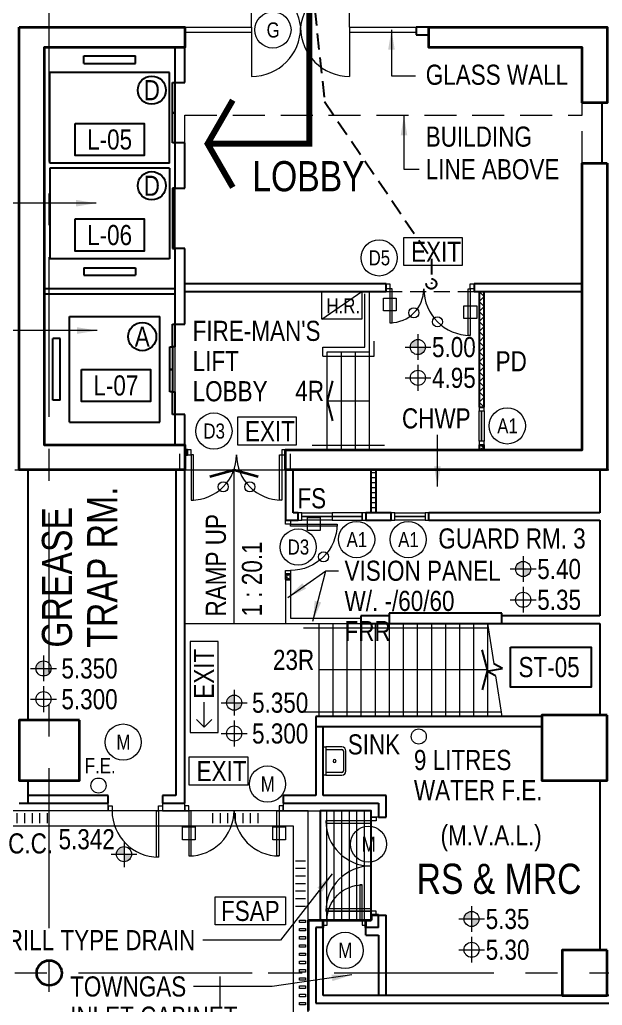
# Model space of a CAD drawing. Header units: millimetres. Extents: x 833576263 to 1668046980, y 817519639 to 1636103653.
# Drawn here: x 834024303 to 834035890, y 818036284 to 818055878 of the extents above; entities that cross this region are included whole.
import ezdxf
from ezdxf.enums import TextEntityAlignment as Align

# ---------------------------------------------------------------- set-up
doc = ezdxf.new("R2010")
doc.units = ezdxf.units.MM
doc.header["$LTSCALE"] = 100
doc.header["$MEASUREMENT"] = 0
for name, pattern in [('R_P_Grid$0$CENTER', [50.8, 31.75, -6.35, 6.35, -6.35]), ('R_P_LG$0$HIDDEN', [9.525, 6.35, -3.175]), ('R_P_LG$0$HIDDEN2', [4.7625, 3.175, -1.5875])]:
    doc.linetypes.add(name, pattern=pattern)
for name, color, linetype, lineweight in [('R_P_Grid$0$RDA0251', 1, 'R_P_Grid$0$CENTER', 18), ('R_P_LG$0$3-WALL-FNSH', 1, 'Continuous', 35), ('R_P_LG$0$RDA0321', 7, 'Continuous', 18), ('R_P_LG$0$RDA0322', 1, 'Continuous', 18), ('R_P_LG$0$RDA04011', 4, 'Continuous', 25), ('R_P_LG$0$RDA04031', 3, 'Continuous', 25), ('R_P_LG$0$RDA0501', 4, 'Continuous', 25), ('R_P_LG$0$RDA0502', 4, 'Continuous', 25), ('R_P_LG$0$RDA0506', 7, 'Continuous', 18), ('R_P_LG$0$RDA0621', 7, 'Continuous', 13), ('R_P_LG$0$RDA0624', 7, 'Continuous', 13), ('R_P_LG$0$RDA2141', 6, 'Continuous', 13), ('R_P_LG$0$RDA2142', 1, 'Continuous', 18), ('R_P_LG$0$RDA2202', 3, 'Continuous', 25), ('R_P_LG$0$RDA2203', 11, 'Continuous', 25), ('R_P_LG$0$RDA2301', 7, 'Continuous', 18), ('R_P_LG$0$RDA2302', 7, 'R_P_LG$0$HIDDEN', 18), ('R_P_LG$0$RDA2401', 1, 'Continuous', 18), ('R_P_LG$0$RDA2804S', 2, 'Continuous', 35), ('R_P_LG$0$RDA3151', 1, 'Continuous', 18), ('R_P_LG$0$RDA4401', 1, 'Continuous', 18), ('R_P_LG$0$RDA4701', 7, 'Continuous', 18), ('R_P_LG$0$RDA5801', 1, 'Continuous', 18), ('R_P_LG$0$RDA5802', 1, 'Continuous', 18), ('R_P_LG$0$RDA6601', 4, 'Continuous', 25), ('R_P_LG$0$RDA7101', 1, 'Continuous', 18), ('R_P_LG$0$RDA7401', 4, 'Continuous', 18)]:
    doc.layers.add(name, color=color, linetype=linetype, lineweight=lineweight)
for name, color, linetype in [('R_P_LG$0$D-DIMB', 7, 'Continuous'), ('R_P_LG$0$D-MOE', 6, 'R_P_LG$0$HIDDEN2'), ('R_P_LG$0$RDA0625', 7, 'R_P_LG$0$HIDDEN'), ('X-REF', 7, 'Continuous')]:
    doc.layers.add(name, color=color, linetype=linetype)
doc.layers.add('R_P_LG$0$RDA0801', color=1, linetype='R_P_LG$0$HIDDEN2', lineweight=18, plot=False)
doc.styles.add('R_P_LG$0$Arial', font='arial.ttf', dxfattribs={"width": 0.8})
doc.styles.add('R_P_LG$0$Arial_3', font='arial.ttf', dxfattribs={"width": 0.8, "height": 800})
doc.styles.add('R_P_LG$0$romans', font='arial.ttf', dxfattribs={"width": 0.8})
doc.dimstyles.new('R_P_LG$0$M_200LA', dxfattribs={"dimscale": 200, "dimtxt": 2.5, "dimasz": 2, "dimexe": 0.8, "dimexo": 0, "dimgap": 0.75, "dimtad": 1, "dimdec": 0, "dimrnd": 1, "dimzin": 12, "dimdsep": 46, "dimtxsty": 'R_P_LG$0$romans', "dimcen": 2, "dimdle": 1, "dimclrd": 7, "dimclre": 7, "dimclrt": 4, "dimaunit": 1, "dimadec": 3, "dimazin": 0, "dimtfac": 1, "dimtdec": 0, "dimtix": 1, "dimtmove": 2, "dimatfit": 3, "dimfxl": 1, "dimtolj": 1, "dimlwd": 18, "dimlwe": 18, "dimarcsym": 0})

# ---------------------------------------------------------------- blocks, each defined once
blk = doc.blocks.new('R_P_Grid')
at = {"layer": 'R_P_Grid$0$RDA0251'}
for p, q in [((834024890, 818027660), (834024890, 818124763.4)), ((833964515, 818046926.7), (834072885.2, 818046926.7)), ((833964515, 818036926.7), (834072885.2, 818036926.7))]:
    blk.add_line(p, q, dxfattribs=at)
blk = doc.blocks.new('R_P_LG$0$P46A_Escape-Double-Door - _900 _ 900_ x 2500mm-4289324-LG_F _5_000 Mpd_')
at = {"layer": 'R_P_LG$0$RDA3151'}
for p, q in [((-900, 56), (-900, 956)), ((-900, 956), (-855, 956)), ((-855, 956), (-855, 56)), ((900, 956), (855, 956)), ((855, 956), (855, 56)), ((900, 56), (900, 956)), ((-900, 56), (-975, 56)), ((-975, 56), (-975, -44)), ((-900, -44), (-900, 56)), ((-855, 56), (-900, 56)), ((855, 56), (900, 56)), ((900, 56), (900, -44)), ((975, 56), (900, 56)), ((975, -44), (975, 56)), ((-975, -44), (-900, -44)), ((900, -44), (975, -44))]:
    blk.add_line(p, q, dxfattribs=at)
for centre, start, end in [((-900, 56), 0, 90), ((900, 56), 90, 180)]:
    blk.add_arc(centre, 900, start, end, dxfattribs=at)
blk = doc.blocks.new('R_P_LG$0$P46A_Escape-Single-Door - 925 x 2500mm-4539293-LG_F _5_000 Mpd_')
at = {"layer": 'R_P_LG$0$RDA3151'}
for p, q in [((462, 1006), (418, 1006)), ((418, 1006), (418, 81)), ((462, 81), (462, 1006)), ((-462, 81), (-537, 81)), ((-537, 81), (-537, -19)), ((-462, -19), (-462, 81)), ((418, 81), (462, 81)), ((462, 81), (462, -19)), ((537, 81), (462, 81)), ((537, -19), (537, 81)), ((-537, -19), (-462, -19)), ((462, -19), (537, -19))]:
    blk.add_line(p, q, dxfattribs=at)
blk.add_arc((462, 81), 925, 90, 180, dxfattribs=at)
blk = doc.blocks.new('R_P_LG$0$P46A_Door-Passage-Double-Flush - _900 _ 900_ X 2500mm-5995994-LG_F _5_000 Mpd_')
at = {"layer": 'R_P_LG$0$RDA3151'}
for p, q in [((-900, 56), (-900, 956)), ((-900, 956), (-855, 956)), ((-855, 956), (-855, 56)), ((900, 956), (855, 956)), ((855, 956), (855, 56)), ((900, 56), (900, 956)), ((-900, 56), (-975, 56)), ((-975, 56), (-975, -44)), ((-900, -44), (-900, 56)), ((-855, 56), (-900, 56)), ((855, 56), (900, 56)), ((900, 56), (900, -44)), ((975, 56), (900, 56)), ((975, -44), (975, 56)), ((-975, -44), (-900, -44)), ((900, -44), (975, -44))]:
    blk.add_line(p, q, dxfattribs=at)
for centre, start, end in [((-900, 56), 0, 90), ((900, 56), 90, 180)]:
    blk.add_arc(centre, 900, start, end, dxfattribs=at)
blk = doc.blocks.new('R_P_LG$0$P46A_Door-Passage-Single-Flush - 925 x 2500mm-4332658-LG_F _5_000 Mpd_')
at = {"layer": 'R_P_LG$0$RDA3151'}
for p, q in [((-537, 44), (-462, 44)), ((-537, -56), (-537, 44)), ((-462, 44), (-462, -56)), ((462, 44), (537, 44)), ((462, -56), (462, 44)), ((537, 44), (537, -56)), ((-462, -56), (-537, -56)), ((418, -56), (462, -56)), ((418, -981), (418, -56)), ((537, -56), (462, -56)), ((462, -56), (462, -981)), ((462, -981), (418, -981))]:
    blk.add_line(p, q, dxfattribs=at)
blk.add_arc((462, -56), 925, 180, 270, dxfattribs=at)
blk = doc.blocks.new('R_P_LG$0$P46A_Door_Int_Glass_Double_Leaf - RDA_DOOR_Int_Glass_Double_Leaf-3491797-LG_F _5_000 Mpd_')
at = {"layer": 'R_P_LG$0$RDA3151'}
for p, q in [((-975, -150), (-975, -1026)), ((975, -150), (975, -1026))]:
    blk.add_line(p, q, dxfattribs=at)
for centre, start, end in [((-975, -51), 270, 0), ((975, -51), 180, 270)]:
    blk.add_arc(centre, 975, start, end, dxfattribs=at)
blk = doc.blocks.new('R_P_LG$0$LMark-FFL-1')
h = blk.add_hatch(color=256)
h.paths.add_polyline_path([(0, 0.75, 0.414214), (-0.75, 0), (0, 0)])
h.paths.add_polyline_path([(0.75, 0), (0, 0), (0, -0.75, 0.414214)])
for p, q in [((0, 1.28), (0, -1.28)), ((-1.28, 0), (1.28, 0))]:
    blk.add_line(p, q)
blk.add_circle((0, 0), 0.75)
at = {"color": 7, "style": 'R_P_LG$0$romans', "width": 0.8}
blk.add_attdef('FFL', (1.03, 1.03), '', height=2, dxfattribs=at)
blk = doc.blocks.new('R_P_LG$0$LMark-SFL-1')
for p, q in [((0, 1.28), (0, -1.28)), ((-1.28, 0), (1.28, 0))]:
    blk.add_line(p, q)
blk.add_circle((0, 0), 0.75)
at = {"color": 7, "style": 'R_P_LG$0$romans', "width": 0.8}
blk.add_attdef('SFL', (1.03, 1.03), '', height=2, dxfattribs=at)
blk = doc.blocks.new('R_P_LG$0$P46A_Symb_EXIT')
at = {"layer": 'R_P_LG$0$RDA7101'}
for p, q in [((-2.612, -0.994), (-2.612, 1.806)), ((-2.612, 1.806), (3.2, 1.806)), ((3.2, 1.806), (3.2, -0.994)), ((3.2, -0.994), (-2.612, -0.994))]:
    blk.add_line(p, q, dxfattribs=at)
at = {"layer": 'R_P_LG$0$RDA7101', "insert": (-1.89, 1.388), "char_height": 2, "width": 6.15696, "attachment_point": 1, "style": 'R_P_LG$0$Arial_3'}
blk.add_mtext('EXIT', dxfattribs=at)
blk = doc.blocks.new('R_P_LG$0$DD_925-675')
at = {"layer": 'R_P_LG$0$RDA3151'}
for points in [[(0, -100), (0, 0), (75, 0), (75, -100)], [(75, -775), (120, -775), (120, -100), (75, -100)], [(1675, -100), (1675, -1025), (1630, -1025), (1630, -100)], [(1750, -100), (1675, -100), (1675, 0), (1750, 0)]]:
    blk.add_lwpolyline(points, close=True, dxfattribs=at)
for centre, radius, start, end in [((75, -100), 675, 270, 0), ((1675, -100), 925, 180, 270)]:
    blk.add_arc(centre, radius, start, end, dxfattribs=at)
blk = doc.blocks.new('R_P_LG$0$dr_f')
blk.add_lwpolyline([(0, -100), (75, -100), (75, 0), (0, 0)], close=True)
blk = doc.blocks.new('R_P_LG$0$CC_2D900')
for p, q in [((-1875, 100), (-1875, 1000)), ((-75, 100), (-75, 1000))]:
    blk.add_line(p, q)
for points in [[(-1875, 1000), (-1875, 100), (-1825, 100), (-1825, 1000)], [(-125, 1000), (-125, 100), (-75, 100), (-75, 1000)]]:
    blk.add_lwpolyline(points, close=True)
for centre, start, end in [((-1875, 100), 0, 90), ((-75, 100), 90, 180)]:
    blk.add_arc(centre, 900, start, end)
blk.add_blockref('R_P_LG$0$dr_f', (-1950, 100))
at = {"xscale": -1}
blk.add_blockref('R_P_LG$0$dr_f', (0, 100), dxfattribs=at)
blk = doc.blocks.new('R_P_LG$0$P46A_Clean_Sink - P46A_Clean_Sink-V115-LG_F _5_000 Mpd_')
at = {"layer": 'R_P_LG$0$RDA7401'}
for p, q in [((-280, 0), (280, 0)), ((-280, -50), (-280, 0)), ((280, 0), (280, -50)), ((-280, -50), (-280, -370)), ((280, -50), (-280, -50)), ((-230, -370), (-230, -50)), ((230, -50), (230, -370)), ((280, -370), (280, -50)), ((200, -400), (-200, -400)), ((-200, -450), (200, -450))]:
    blk.add_line(p, q, dxfattribs=at)
for centre, radius, start, end in [((0, -225), 30, 0, 180), ((-200, -370), 80, 180, 270), ((-200, -370), 30, 180, 270), ((0, -225), 30, 180, 0), ((200, -370), 80, 270, 0), ((200, -370), 30, 270, 0)]:
    blk.add_arc(centre, radius, start, end, dxfattribs=at)
blk = doc.blocks.new('R_P_LG$0$D-700')
at = {"layer": 'R_P_LG$0$RDA3151'}
for points in [[(75, 100), (75, 800), (120, 800), (120, 100)], [(0, 100), (75, 100), (75, 0), (0, 0)], [(850, 100), (850, 0), (775, 0), (775, 100)]]:
    blk.add_lwpolyline(points, close=True, dxfattribs=at)
blk.add_arc((75, 100), 700, 0, 90, dxfattribs=at)
blk = doc.blocks.new('R_P_LG')
at = {"layer": 'R_P_LG$0$RDA0621'}
h = blk.add_hatch(dxfattribs=at)
h.set_pattern_fill('_USER', color=256, scale=141.4, angle=45, double=1, pattern_type=0)
h.set_pattern_definition([(45, (834033540, 818048176.7), (-99.985, 99.985), []), (135, (834033540, 818048176.7), (-99.985, -99.985), [])])
h.paths.add_polyline_path([(834033540, 818048176.7), (834033540, 818050475.9741), (834033440, 818050475.9741), (834033440, 818048176.7)])
h = blk.add_hatch(dxfattribs=at)
h.set_pattern_fill('_USER', color=256, scale=100, double=1, pattern_type=0)
h.set_pattern_definition([(0, (834031290, 818046076.7), (0, 100), []), (90, (834031290, 818046076.7), (-100, 6e-15), [])])
h.paths.add_polyline_path([(834031390, 818046076.7), (834031390, 818046926.7), (834031290, 818046926.7), (834031290, 818046076.7)])
at = {"layer": 'R_P_LG$0$RDA0624', "lineweight": 18}
h = blk.add_hatch(dxfattribs=at)
h.set_pattern_fill('DOTS', color=4, scale=90, angle=45, style=0)
h.set_pattern_definition([(45, (0, 0), (-50.513940681, 151.541822043), [0, -142.875])])
edge = h.paths.add_edge_path()
edge.add_arc((834065390, 818020126.7), 13000, 75, 90)
edge.add_line((834065390, 818033126.7), (833989233.5977, 818033126.7))
edge.add_arc((833989233.5977, 818040126.7), 7000, 227.47847394, 269.99999999, ccw=False)
edge.add_line((833984502.5276, 818034967.5358), (833978583.9299, 818040395.0234))
edge.add_arc((833983315, 818045554.1877), 7000, 180, 227.47847394, ccw=False)
edge.add_line((833976315, 818045554.1877), (833976315, 818098726.7))
edge.add_arc((833983314.9761, 818098726.7099), 6999.9761, 115.841715, 180.00008101, ccw=False)
edge.add_line((833980263.7812, 818105026.7), (834002230.1033, 818105026.7))
edge.add_line((834002230.1033, 818105026.7), (834002230.4132, 818116699.7))
edge.add_line((834002230.4132, 818116699.7), (833958315, 818116699.7))
edge.add_line((833958315, 818116699.7), (833958315, 818110699.7))
edge.add_line((833958315, 818110699.7), (833963315, 818110699.7))
edge.add_arc((833963315, 818103699.7), 7000, 0, 90, ccw=False)
edge.add_line((833970315, 818103699.7), (833970315, 818045554.1877))
edge.add_arc((833983315, 818045554.1877), 13000, 180, 227.47847393)
edge.add_line((833974528.727, 818035972.8826), (833980447.3247, 818030545.395))
edge.add_arc((833989233.5977, 818040126.7), 13000, 227.47847393, 270)
edge.add_line((833989233.5977, 818027126.7), (834065245.1822, 818027126.7))
edge.add_arc((834065245.1822, 818019026.7), 8100, 75, 90, ccw=False)
edge.add_line((834067341.6165, 818026850.6992), (834090782.7579, 818020569.6643))
edge.add_arc((834094147.4055, 818033126.7), 13000, 255, 270)
edge.add_line((834094147.4055, 818020126.7), (834118759.2741, 818020126.7))
edge.add_arc((834118759.2741, 818033126.7), 13000, 270, 282.26165437)
edge.add_line((834121520.1679, 818020423.257), (834124956.9903, 818021170.1963))
edge.add_arc((834126677.2395, 818013254.9741), 8100, 20.44433993, 102.26165437, ccw=False)
edge.add_arc((834190761.1764, 818035930.696), 59878.7776, 183.670517332, 199.356395537, ccw=False)
edge.add_line((834131005.2286, 818032097.3284), (834127870.7181, 818029996.4247))
edge.add_line((834127870.7181, 818029996.4247), (834126362.9837, 818029715.8154))
edge.add_arc((834117071.8823, 818047426.7), 20000, 270, 297.68143099, ccw=False)
edge.add_line((834117071.8823, 818027426.7), (834089164.0869, 818027426.7))
edge.add_arc((834089164.0869, 818033426.7), 6000, 255.00000001, 270, ccw=False)
edge.add_line((834087611.1726, 818027631.1451), (834068754.6476, 818032683.7357))
at = {"layer": 'R_P_LG$0$RDA4701'}
h = blk.add_hatch(dxfattribs=at)
h.set_pattern_fill('_USER', color=256, scale=150, angle=77.52488052, pattern_type=0)
h.set_pattern_definition([(90, (834064004.8, 818044300.67), (-150, 2e-08), [])])
h.paths.add_polyline_path([(834024937.5803, 818039901.7), (834024937.5803, 818040101.7), (834023912.5803, 818040101.7), (834023912.5803, 818039901.7)])
h = blk.add_hatch(dxfattribs=at)
h.set_pattern_fill('_USER', color=256, scale=150, angle=77.52488052, pattern_type=0)
h.set_pattern_definition([(90, (834063994.8, 818044300.67), (-150, 2e-08), [])])
h.paths.add_polyline_path([(834028102.4197, 818039901.7), (834028102.4197, 818040101.7), (834029127.4197, 818040101.7), (834029127.4197, 818039901.7)])
h = blk.add_hatch(dxfattribs=at)
h.set_pattern_fill('_USER', color=256, scale=150, angle=167.52488052, pattern_type=0)
h.set_pattern_definition([(180, (834025591.03, 818074106.5), (-2e-08, -150), [])])
h.paths.add_polyline_path([(834029990, 818038214.1197), (834029790, 818038214.1197), (834029790, 818039239.1197), (834029990, 818039239.1197)])
at = {"layer": 'R_P_LG$0$3-WALL-FNSH'}
for p, q in [((834031440, 818038076.7), (834031290, 818038076.7)), ((834031290, 818038076.7), (834031290, 818037976.7)), ((834030040, 818037976.7), (834030040, 818036176.7)), ((834030040, 818037976.7), (834031290, 818037976.7)), ((834030340, 818037826.7), (834030340, 818037976.7)), ((834031190, 818037826.7), (834031190, 818037976.7))]:
    blk.add_line(p, q, dxfattribs=at)
at = {"layer": 'R_P_LG$0$D-DIMB'}
blk.add_lwpolyline([(834030280, 818037976.7), (834031290, 818037976.7), (834031290, 818040151.7), (834030280, 818040151.7)], close=True, dxfattribs=at)
at = {"layer": 'R_P_LG$0$D-MOE'}
blk.add_lwpolyline([(834022156.2196, 818063786.7), (834024040, 818066176.7), (834025490, 818066176.7), (834029365.4264, 818063654.0323), (834030365, 818054250.9), (834032490, 818051126.7), (834032490, 818050626.7)], dxfattribs=at)
blk.add_circle((834032490, 818050626.7), 100, dxfattribs=at)
at = {"layer": 'R_P_LG$0$RDA0321', "linetype": 'R_P_LG$0$HIDDEN2'}
blk.add_line((834031590, 818050476.7), (834033340, 818050476.7), dxfattribs=at)
at = {"layer": 'R_P_LG$0$RDA0501'}
for points in [[(834025404.2857, 818053816.6845), (834026775.7143, 818053816.6845), (834026775.7143, 818053176.7), (834025404.2857, 818053176.7)], [(834025404.2857, 818051916.6845), (834026775.7143, 818051916.6845), (834026775.7143, 818051276.7), (834025404.2857, 818051276.7)], [(834025529.2857, 818048926.7), (834026900.7143, 818048926.7), (834026900.7143, 818048286.7154), (834025529.2857, 818048286.7154)]]:
    blk.add_lwpolyline(points, close=True, dxfattribs=at)
for centre in [(834026930, 818054476.7), (834026930, 818052576.7), (834026740, 818049576.7)]:
    blk.add_circle(centre, 280, dxfattribs=at)
at = {"layer": 'R_P_LG$0$RDA0502'}
blk.add_lwpolyline([(834034066.6366, 818043405.9778), (834035666.6366, 818043405.9778), (834035666.6366, 818042605.9778), (834034066.6366, 818042605.9778)], close=True, dxfattribs=at)
at = {"layer": 'R_P_LG$0$RDA0506'}
for centre in [(834029338.7795, 818055673.9665), (834031450.7893, 818051141.7539), (834028165.172, 818047700.0229), (834034000, 818047801.7), (834031003.9728, 818045541.7), (834032029.8063, 818045541.7), (834029841, 818045394), (834026361, 818041516), (834029232, 818040682.5), (834031240, 818039486.7), (834030773.3, 818037375.7)]:
    blk.add_circle(centre, 360, dxfattribs=at)
at = {"layer": 'R_P_LG$0$RDA0621'}
for points in [[(834027590.1506, 818047326.7), (834027615, 818047226.7), (834027640, 818047326.7)], [(834033440, 818047426.7), (834033540, 818047376.7), (834033440, 818047326.7)], [(834029690, 818044851.7), (834029590, 818044801.7), (834029690, 818044751.7)]]:
    blk.add_lwpolyline(points, dxfattribs=at)
at = {"layer": 'R_P_LG$0$RDA0625', "const_width": 120}
for points in [[(834028040, 818053410.8845), (834030065, 818053410.8845), (834030065, 818056476.7), (834033540, 818056476.7), (834033540, 818081601.7), (834010877, 818081601.7), (834010877, 818082526.7)], [(834028540.3702, 818054277.5512), (834028040, 818053410.8845), (834028540.3702, 818052544.2179)]]:
    blk.add_lwpolyline(points, dxfattribs=at)
at = {"layer": 'R_P_LG$0$RDA0801'}
for p, q in [((834027490, 818046926.7), (834027490, 818047426.7)), ((834029690, 818046926.7), (834029690, 818047326.7))]:
    blk.add_line(p, q, dxfattribs=at)
at = {"layer": 'R_P_LG$0$RDA2141'}
for p, q in [((834027590, 818055726.7), (834028915, 818055726.7)), ((834028915, 818055726.7), (834028915, 818055626.7)), ((834030865, 818055726.7), (834030865, 818055626.7)), ((834030865, 818055726.7), (834032190, 818055726.7)), ((834027590, 818055626.7), (834028915, 818055626.7)), ((834030865, 818055626.7), (834032190, 818055626.7))]:
    blk.add_line(p, q, dxfattribs=at)
for points in [[(834029590, 818044751.7), (834029590, 818043876.7), (834031090, 818043876.7)], [(834029690, 818044751.7), (834029690, 818043976.7), (834031090, 818043976.7)]]:
    blk.add_lwpolyline(points, dxfattribs=at)
for points in [[(834029989.7347, 818037976.7), (834029989.7347, 818037926.7), (834029864.7347, 818037926.7), (834029864.7347, 818037976.7)], [(834029989.7347, 818037813.0636), (834029989.7347, 818037763.0636), (834029864.7347, 818037763.0636), (834029864.7347, 818037813.0636)], [(834029989.7347, 818037649.4273), (834029989.7347, 818037599.4273), (834029864.7347, 818037599.4273), (834029864.7347, 818037649.4273)], [(834029989.7347, 818037485.7909), (834029989.7347, 818037435.7909), (834029864.7347, 818037435.7909), (834029864.7347, 818037485.7909)], [(834029989.7347, 818037322.1545), (834029989.7347, 818037272.1545), (834029864.7347, 818037272.1545), (834029864.7347, 818037322.1545)], [(834029989.7347, 818037158.5182), (834029989.7347, 818037108.5182), (834029864.7347, 818037108.5182), (834029864.7347, 818037158.5182)], [(834029989.7347, 818036994.8818), (834029989.7347, 818036944.8818), (834029864.7347, 818036944.8818), (834029864.7347, 818036994.8818)], [(834029989.7347, 818036831.2454), (834029989.7347, 818036781.2454), (834029864.7347, 818036781.2454), (834029864.7347, 818036831.2454)], [(834029989.7347, 818036667.6091), (834029989.7347, 818036617.6091), (834029864.7347, 818036617.6091), (834029864.7347, 818036667.6091)], [(834029989.7347, 818036503.9727), (834029989.7347, 818036453.9727), (834029864.7347, 818036453.9727), (834029864.7347, 818036503.9727)], [(834029989.7347, 818036340.3363), (834029989.7347, 818036290.3363), (834029864.7347, 818036290.3363), (834029864.7347, 818036340.3363)]]:
    blk.add_lwpolyline(points, close=True, dxfattribs=at)
at = {"layer": 'R_P_LG$0$RDA2142'}
for p, q in [((834026065, 818040151.7), (834026065, 818040301.7)), ((834027140, 818040301.7), (834027140, 818040151.7)), ((834027590, 818040151.7), (834027590, 818040301.7)), ((834029540, 818040301.7), (834029540, 818040151.7)), ((834026065, 818040151.7), (834024290, 818040151.7)), ((834027140, 818040151.7), (834027590, 818040151.7)), ((834029540, 818040151.7), (834031290, 818040151.7)), ((834031290, 818040026.7), (834031290, 818040151.7)), ((834031440, 818040026.7), (834031290, 818040026.7))]:
    blk.add_line(p, q, dxfattribs=at)
at = {"layer": 'R_P_LG$0$RDA2202'}
for p, q in [((834032440, 818055726.7), (834032190, 818055726.7)), ((834032190, 818055726.7), (834032190, 818055576.7)), ((834032190, 818055576.7), (834032440, 818055576.7)), ((834027390, 818055326.7), (834027390, 818054626.7)), ((834027590, 818054626.7), (834027590, 818055326.7)), ((834027390, 818054626.7), (834027590, 818054626.7)), ((834027590, 818053426.7), (834027390, 818053426.7)), ((834027390, 818053426.7), (834027390, 818052526.7)), ((834027590, 818052526.7), (834027590, 818053426.7)), ((834027390, 818052526.7), (834027590, 818052526.7)), ((834027590, 818051326.7), (834027390, 818051326.7)), ((834027390, 818051326.7), (834027390, 818049826.7)), ((834027590, 818049826.7), (834027590, 818051326.7)), ((834031590, 818050626.7), (834027590, 818050626.7)), ((834031590, 818050476.7), (834031590, 818050626.7)), ((834035490, 818050626.7), (834033340, 818050626.7)), ((834033340, 818050626.7), (834033340, 818050476.7)), ((834027390, 818050526.7), (834024790, 818050526.7)), ((834024790, 818050426.7), (834027390, 818050426.7)), ((834027590, 818050476.7), (834031590, 818050476.7)), ((834033340, 818050476.7), (834035490, 818050476.7)), ((834027390, 818049826.7), (834027590, 818049826.7)), ((834027590, 818048026.7), (834027390, 818048026.7)), ((834027390, 818048026.7), (834027390, 818047426.7)), ((834027590, 818047426.7), (834027590, 818048026.7)), ((834024470, 818041951.7), (834024470, 818046926.7)), ((834027410, 818046926.7), (834027410, 818040451.7)), ((834027590, 818045976.7), (834027590, 818046926.7)), ((834029590, 818046926.7), (834029590, 818045926.7)), ((834029740, 818046076.7), (834029740, 818046926.7)), ((834035840, 818046926.7), (834035840, 818046076.7)), ((834029840, 818046076.7), (834029740, 818046076.7)), ((834029840, 818045926.7), (834029840, 818046076.7)), ((834031690, 818046076.7), (834031190, 818046076.7)), ((834031190, 818046076.7), (834031190, 818045926.7)), ((834031690, 818045926.7), (834031690, 818046076.7)), ((834035840, 818046076.7), (834032440, 818046076.7)), ((834032440, 818045926.7), (834032440, 818046076.7)), ((834027590, 818043964.2), (834027590, 818045976.7)), ((834029590, 818045926.7), (834029840, 818045926.7)), ((834031190, 818045926.7), (834031690, 818045926.7)), ((834032440, 818045926.7), (834035840, 818045926.7)), ((834035840, 818045926.7), (834035840, 818044026.7)), ((834027590, 818040301.7), (834027590, 818043964.2)), ((834031650, 818044026.7), (834031090, 818044026.7)), ((834031090, 818044026.7), (834031090, 818043876.7)), ((834033890, 818044076.7), (834031650, 818044076.7)), ((834031650, 818044076.7), (834031650, 818043876.7)), ((834033890, 818043876.7), (834033890, 818044076.7)), ((834035840, 818044026.7), (834033890, 818044026.7)), ((834031090, 818043876.7), (834035840, 818043876.7)), ((834035840, 818043876.7), (834035840, 818042051.7)), ((834034690, 818042026.7), (834030190, 818042026.7)), ((834030190, 818042026.7), (834030190, 818041826.7)), ((834030190, 818041826.7), (834034690, 818041826.7)), ((834030190, 818041826.7), (834030190, 818040451.7)), ((834030340, 818040451.7), (834030340, 818041826.7)), ((834024470, 818040301.7), (834024470, 818040751.7)), ((834035840, 818040751.7), (834035840, 818037376.7)), ((834026065, 818040451.7), (834024470, 818040451.7)), ((834026065, 818040301.7), (834026065, 818040451.7)), ((834027410, 818040451.7), (834027140, 818040451.7)), ((834027140, 818040451.7), (834027140, 818040301.7)), ((834030190, 818040451.7), (834029540, 818040451.7)), ((834029540, 818040451.7), (834029540, 818040301.7)), ((834031590, 818040451.7), (834030340, 818040451.7)), ((834031590, 818040026.7), (834031590, 818040451.7)), ((834024290, 818040301.7), (834026065, 818040301.7)), ((834027140, 818040301.7), (834027590, 818040301.7)), ((834029540, 818040301.7), (834031440, 818040301.7)), ((834031440, 818040301.7), (834031440, 818040026.7)), ((834031440, 818040026.7), (834031590, 818040026.7)), ((834031440, 818037826.7), (834031440, 818038076.7)), ((834031440, 818038076.7), (834031590, 818038076.7)), ((834031590, 818036476.7), (834031590, 818038076.7)), ((834030190, 818037826.7), (834030190, 818036326.7)), ((834030340, 818037826.7), (834030190, 818037826.7)), ((834030340, 818036476.7), (834030340, 818037826.7)), ((834031440, 818037826.7), (834031190, 818037826.7)), ((834031190, 818037676.7), (834031190, 818037826.7)), ((834031190, 818037676.7), (834031440, 818037676.7)), ((834031440, 818037676.7), (834031440, 818036476.7)), ((834044890, 818036476.7), (834030340, 818036476.7)), ((834030190, 818036326.7), (834045040, 818036326.7))]:
    blk.add_line(p, q, dxfattribs=at)
at = {"layer": 'R_P_LG$0$RDA2203'}
for p, q in [((834035890, 818053026.7), (834035890, 818054226.7)), ((834033440, 818050476.7), (834033440, 818048176.7)), ((834033540, 818048176.7), (834033540, 818050476.7)), ((834033440, 818048176.7), (834033540, 818048176.7)), ((834027640, 818047326.7), (834027590, 818047326.7)), ((834027640, 818047226.7), (834027640, 818047326.7)), ((834033440, 818047426.7), (834033440, 818047326.7)), ((834033440, 818047426.7), (834033540, 818047426.7)), ((834033540, 818047326.7), (834033540, 818047426.7)), ((834027590, 818047226.7), (834027640, 818047226.7)), ((834031290, 818046076.7), (834031290, 818046926.7)), ((834031390, 818046076.7), (834031390, 818046926.7))]:
    blk.add_line(p, q, dxfattribs=at)
blk.add_lwpolyline([(834029590, 818044751.7), (834029690, 818044751.7), (834029690, 818044851.7), (834029590, 818044851.7)], close=True, dxfattribs=at)
at = {"layer": 'R_P_LG$0$RDA2301'}
for p, q in [((834027390, 818049376.7), (834027390, 818048476.7)), ((834027590, 818046926.7), (834029590, 818046926.7)), ((834028565, 818043876.7), (834028565, 818046926.7)), ((834027590, 818043876.7), (834029590, 818043876.7))]:
    blk.add_line(p, q, dxfattribs=at)
at = {"layer": 'R_P_LG$0$RDA2301', "color": 3, "lineweight": 35}
blk.add_lwpolyline([(834028082.0371, 818046797.2905), (834028565, 818046926.7), (834029047.9629, 818046797.2905)], dxfattribs=at)
at = {"layer": 'R_P_LG$0$RDA2302'}
for p, q in [((834035490, 818053026.7), (834035490, 818054226.7)), ((834027590, 818053426.7), (834027590, 818053976.7)), ((834027590, 818053976.7), (834035490, 818053976.7))]:
    blk.add_line(p, q, dxfattribs=at)
blk.add_lwpolyline([(834008914.9086, 818106062.8842), (834006490, 818106062.8842), (834006490, 818102926.7), (834005490, 818102926.7), (834005490, 818103526.7), (833981090, 818103526.7), (833981090, 818102926.7), (833976556.6667, 818102926.7), (833976556.6667, 818102926.7), (833976556.6667, 818079326.7), (833979090, 818079326.7), (833979090, 818078326.7), (833974590, 818078326.7), (833974590, 818061526.7), (833979090, 818061526.7), (833979090, 818060526.7), (833976556.6667, 818060526.7), (833976556.6667, 818036926.7), (834006490, 818036925.7), (834006490, 818033366.1737), (834028290, 818033366.1737), (834028290, 818036926.7), (834030040, 818036926.7)], dxfattribs=at)
at = {"layer": 'R_P_LG$0$RDA2401'}
for p, q in [((834031170, 818049366.7), (834031170, 818050426.7)), ((834031260, 818047326.7), (834031260, 818050476.7)), ((834031350, 818049186.7), (834031350, 818049486.7)), ((834030330, 818049186.7), (834030330, 818049366.7)), ((834030330, 818049366.7), (834031170, 818049366.7)), ((834030420, 818047326.7), (834030420, 818049276.7)), ((834030420, 818049276.7), (834031260, 818049276.7)), ((834030700, 818047326.7), (834030700, 818049276.7)), ((834030980, 818047326.7), (834030980, 818049276.7)), ((834030330, 818049186.7), (834031350, 818049186.7)), ((834030420, 818048301.7), (834031260, 818048301.7)), ((834030120, 818047416.7), (834031560, 818047416.7)), ((834029950, 818043786.7), (834033623.6216, 818043786.7)), ((834030250, 818043876.7), (834030250, 818042026.7)), ((834030530, 818043876.7), (834030530, 818042026.7)), ((834030810, 818043876.7), (834030810, 818042026.7)), ((834031090, 818043876.7), (834031090, 818042026.7)), ((834031370, 818043876.7), (834031370, 818042026.7)), ((834031650, 818043876.7), (834031650, 818042026.7)), ((834031930, 818043876.7), (834031930, 818042026.7)), ((834032210, 818043876.7), (834032210, 818042026.7)), ((834032490, 818043876.7), (834032490, 818042026.7)), ((834032770, 818043876.7), (834032770, 818042026.7)), ((834033050, 818043876.7), (834033050, 818042026.7)), ((834033330, 818043876.7), (834033330, 818042026.7)), ((834033610, 818043876.7), (834033610, 818042026.7)), ((834033610, 818043876.7), (834033731.6458, 818043072.969)), ((834033610, 818042950.9636), (834030250, 818042950.9636)), ((834033768.3542, 818042830.431), (834033890, 818042026.7)), ((834029950, 818042116.7), (834033876.3784, 818042116.7))]:
    blk.add_line(p, q, dxfattribs=at)
at = {"layer": 'R_P_LG$0$RDA2401', "color": 3, "lineweight": 25}
for p, q in [((834033610, 818042950.9636), (834033503.8842, 818043346.9932)), ((834033610, 818042950.9636), (834033503.8842, 818042554.934)), ((834033596.1238, 818042924.5675), (834033903.8762, 818042978.8325)), ((834033903.8762, 818042978.8325), (834033731.6458, 818043072.969)), ((834033768.3542, 818042830.431), (834033596.1238, 818042924.5675))]:
    blk.add_line(p, q, dxfattribs=at)
blk.add_lwpolyline([(834030526.1158, 818048697.7296), (834030420, 818048301.7), (834030526.1158, 818047905.6704)], dxfattribs=at)
at = {"layer": 'R_P_LG$0$RDA2804S'}
for points in [[(834024290, 818055726.7), (834027590, 818055726.7), (834027590, 818055326.7), (834024790, 818055326.7), (834024790, 818047426.7), (834027590, 818047426.7), (834027590, 818046926.7), (834024290, 818046926.7)], [(834035490, 818054226.7), (834035490, 818055326.7), (834032440, 818055326.7), (834032440, 818055726.7), (834035990, 818055726.7), (834035990, 818054226.7)], [(834035990, 818053026.7), (834035990, 818046926.7), (834029590, 818046926.7), (834029590, 818047326.7), (834035490, 818047326.7), (834035490, 818053026.7)], [(834025490, 818041951.7), (834024290, 818041951.7), (834024290, 818040751.7), (834025490, 818040751.7)], [(834035990, 818042051.7), (834034690, 818042051.7), (834034690, 818040751.7), (834035990, 818040751.7)], [(834035990, 818037376.7), (834035090, 818037376.7), (834035090, 818036476.7), (834035990, 818036476.7)]]:
    blk.add_lwpolyline(points, close=True, dxfattribs=at)
blk.add_circle((834024890, 818036926.7), 250, dxfattribs=at)
at = {"layer": 'R_P_LG$0$RDA3151'}
for points in [[(834031791.4706, 818050087.7294), (834031538.5294, 818050087.7294), (834031538.5294, 818050340.6706), (834031791.4706, 818050340.6706)], [(834033391.4706, 818049937.7294), (834033138.5294, 818049937.7294), (834033138.5294, 818050190.6706), (834033391.4706, 818050190.6706)], [(834033540, 818048101.7), (834033540, 818048176.7), (834033440, 818048176.7), (834033440, 818048101.7)], [(834033490, 818047501.7), (834033440, 818047501.7), (834033440, 818048101.7), (834033490, 818048101.7)], [(834033540, 818047501.7), (834033490, 818047501.7), (834033490, 818048101.7), (834033540, 818048101.7)], [(834033540, 818047426.7), (834033540, 818047501.7), (834033440, 818047501.7), (834033440, 818047426.7)], [(834029840, 818045926.7), (834029915, 818045926.7), (834029915, 818046076.7), (834029840, 818046076.7)], [(834029915, 818046001.7), (834029915, 818046076.7), (834030515, 818046076.7), (834030515, 818046001.7)], [(834031115, 818046001.7), (834031115, 818046076.7), (834030515, 818046076.7), (834030515, 818046001.7)], [(834031115, 818045926.7), (834031190, 818045926.7), (834031190, 818046076.7), (834031115, 818046076.7)], [(834031690, 818045926.7), (834031765, 818045926.7), (834031765, 818046076.7), (834031690, 818046076.7)], [(834031765, 818046001.7), (834031765, 818046076.7), (834032365, 818046076.7), (834032365, 818046001.7)], [(834032365, 818045926.7), (834032440, 818045926.7), (834032440, 818046076.7), (834032365, 818046076.7)], [(834029915, 818045926.7), (834029915, 818046001.7), (834030515, 818046001.7), (834030515, 818045926.7)], [(834030026.0294, 818045725.2294), (834030026.0294, 818045978.1706), (834030278.9706, 818045978.1706), (834030278.9706, 818045725.2294)], [(834031115, 818045926.7), (834031115, 818046001.7), (834030515, 818046001.7), (834030515, 818045926.7)], [(834031765, 818045926.7), (834031765, 818046001.7), (834032365, 818046001.7), (834032365, 818045926.7)], [(834027538.5294, 818039575.2294), (834027538.5294, 818039828.1706), (834027791.4706, 818039828.1706), (834027791.4706, 818039575.2294)], [(834029338.5294, 818039575.2294), (834029338.5294, 818039828.1706), (834029591.4706, 818039828.1706), (834029591.4706, 818039575.2294)]]:
    blk.add_lwpolyline(points, close=True, dxfattribs=at)
for centre in [(834032142.2971, 818050049.4029), (834032610.9262, 818049872.6262), (834028351.3961, 818046590.3039), (834028878.6039, 818046590.3039), (834030344.0738, 818045197.6262)]:
    blk.add_circle(centre, 100, dxfattribs=at)
at = {"layer": 'R_P_LG$0$RDA4701'}
for p, q in [((834030410, 818037976.7), (834030410, 818040151.7)), ((834030560, 818037976.7), (834030560, 818040151.7)), ((834030710, 818037976.7), (834030710, 818040151.7)), ((834030860, 818037976.7), (834030860, 818040151.7)), ((834031010, 818037976.7), (834031010, 818040151.7)), ((834031160, 818037976.7), (834031160, 818040151.7))]:
    blk.add_line(p, q, dxfattribs=at)
blk.add_lwpolyline([(834023215, 818039851.7), (834029740, 818039851.7), (834029740, 818036051.9653), (834030040, 818036051.9653), (834030040, 818040151.7), (834023215, 818040151.7)], close=True, dxfattribs=at)
at = {"layer": 'R_P_LG$0$RDA5801'}
for centre in [(834032240, 818041626.7), (834025870, 818040651.7)]:
    blk.add_circle(centre, 150, dxfattribs=at)
at = {"layer": 'R_P_LG$0$RDA5802'}
blk.add_line((834030310, 818049926.7), (834031110, 818050476.7), dxfattribs=at)
blk.add_lwpolyline([(834030310, 818050476.7), (834031110, 818050476.7), (834031110, 818049926.7), (834030310, 818049926.7)], close=True, dxfattribs=at)
at = {"layer": 'R_P_LG$0$RDA6601'}
for p, q in [((834025577.5, 818055156.7), (834026602.5, 818055156.7)), ((834025577.5, 818055006.7), (834025577.5, 818055156.7)), ((834026602.5, 818055006.7), (834026602.5, 818055156.7)), ((834025577.5, 818055006.7), (834026602.5, 818055006.7)), ((834027280, 818054826.7), (834024900, 818054826.7)), ((834024900, 818053026.7), (834024900, 818054826.7)), ((834027280, 818053026.7), (834027280, 818054826.7)), ((834027340, 818054626.7), (834027390, 818054626.7)), ((834027340, 818054026.7), (834027340, 818054626.7)), ((834027390, 818054626.7), (834027390, 818054026.7)), ((834027390, 818054026.7), (834027340, 818054026.7)), ((834027340, 818053426.7), (834027340, 818054026.7)), ((834027340, 818054026.7), (834027390, 818054026.7)), ((834027390, 818054026.7), (834027390, 818053426.7)), ((834027390, 818053426.7), (834027340, 818053426.7)), ((834027280, 818053026.7), (834024900, 818053026.7)), ((834024900, 818052926.7), (834024900, 818051126.7)), ((834027280, 818052926.7), (834024900, 818052926.7)), ((834027280, 818052926.7), (834027280, 818051126.7)), ((834027390, 818052526.7), (834027340, 818052526.7)), ((834027340, 818052526.7), (834027340, 818051926.7)), ((834027390, 818051926.7), (834027390, 818052526.7)), ((834027390, 818051926.7), (834027340, 818051926.7)), ((834027340, 818051926.7), (834027340, 818051326.7)), ((834027340, 818051926.7), (834027390, 818051926.7)), ((834027390, 818051326.7), (834027390, 818051926.7)), ((834027340, 818051326.7), (834027390, 818051326.7)), ((834027280, 818051126.7), (834024900, 818051126.7)), ((834025577.5, 818050946.7), (834026602.5, 818050946.7)), ((834025577.5, 818050946.7), (834025577.5, 818050796.7)), ((834025577.5, 818050796.7), (834026602.5, 818050796.7)), ((834026602.5, 818050946.7), (834026602.5, 818050796.7)), ((834025290, 818047876.7), (834025290, 818049976.7)), ((834025290, 818049976.7), (834027090, 818049976.7)), ((834027090, 818047876.7), (834027090, 818049976.7)), ((834027340, 818049376.7), (834027340, 818049826.7)), ((834027340, 818049826.7), (834027390, 818049826.7)), ((834027390, 818049826.7), (834027390, 818049376.7)), ((834024960, 818048316.392), (834024960, 818049537.008)), ((834025110, 818049537.008), (834024960, 818049537.008)), ((834025110, 818048316.392), (834025110, 818049537.008)), ((834027290, 818049376.7), (834027340, 818049376.7)), ((834027290, 818048926.7), (834027290, 818049376.7)), ((834027340, 818049376.7), (834027340, 818048926.7)), ((834027390, 818049376.7), (834027340, 818049376.7)), ((834027340, 818048926.7), (834027290, 818048926.7)), ((834027290, 818048926.7), (834027340, 818048926.7)), ((834027290, 818048476.7), (834027290, 818048926.7)), ((834027340, 818048926.7), (834027340, 818048476.7)), ((834027340, 818048476.7), (834027290, 818048476.7)), ((834027340, 818048476.7), (834027390, 818048476.7)), ((834027340, 818048026.7), (834027340, 818048476.7)), ((834027390, 818048476.7), (834027390, 818048026.7)), ((834025110, 818048316.392), (834024960, 818048316.392)), ((834027390, 818048026.7), (834027340, 818048026.7)), ((834025290, 818047876.7), (834027090, 818047876.7))]:
    blk.add_line(p, q, dxfattribs=at)
at = {"layer": 'R_P_LG$0$RDA7101'}
for p, q in [((834027971.4063, 818041811.4512), (834027971.4063, 818042311.4512)), ((834027819.0912, 818041963.7663), (834027971.4063, 818041811.4512)), ((834028123.7215, 818041963.7663), (834027971.4063, 818041811.4512))]:
    blk.add_line(p, q, dxfattribs=at)
for points in [[(834027691.4063, 818041704.8466), (834028251.4063, 818041704.8466), (834028251.4063, 818043516.0966), (834027691.4063, 818043516.0966)], [(834029590, 818038439.899), (834029590, 818037879.899), (834028190, 818037879.899), (834028190, 818038439.899)]]:
    blk.add_lwpolyline(points, close=True, dxfattribs=at)
at = {"layer": 'R_P_LG$0$RDA0321'}
ref = blk.add_blockref('R_P_LG$0$LMark-SFL-1', (834032222.7177, 818048757.7274, 0), dxfattribs=dict(at, xscale=200, yscale=200, zscale=200))
ref.add_attrib('SFL', '4.95', dxfattribs={"layer": '0', "color": 7, "height": 400, "style": 'R_P_LG$0$romans', "width": 0.8}).set_placement((834032938.0629, 818048757.7274), align=Align.MIDDLE)
ref = blk.add_blockref('R_P_LG$0$LMark-SFL-1', (834034316.4448, 818044345.2865, 0), dxfattribs=dict(at, xscale=200, yscale=200, zscale=200))
ref.add_attrib('SFL', '5.35', dxfattribs={"layer": '0', "color": 7, "height": 400, "style": 'R_P_LG$0$romans', "width": 0.8}).set_placement((834035031.7899, 818044345.2865), align=Align.MIDDLE)
ref = blk.add_blockref('R_P_LG$0$LMark-SFL-1', (834024775.8677, 818042368.8155, 0), dxfattribs=dict(at, xscale=200, yscale=200, zscale=200))
ref.add_attrib('SFL', '5.300', dxfattribs={"layer": '0', "color": 7, "height": 400, "style": 'R_P_LG$0$romans', "width": 0.8}).set_placement((834025691.2129, 818042368.8155), align=Align.MIDDLE)
ref = blk.add_blockref('R_P_LG$0$LMark-SFL-1', (834028567.8543, 818041687.6512, 0), dxfattribs=dict(at, xscale=200, yscale=200, zscale=200))
ref.add_attrib('SFL', '5.300', dxfattribs={"layer": '0', "color": 7, "height": 400, "style": 'R_P_LG$0$romans', "width": 0.8}).set_placement((834029483.1995, 818041687.6512), align=Align.MIDDLE)
ref = blk.add_blockref('R_P_LG$0$LMark-SFL-1', (834033290.4647, 818037387.7451, 0), dxfattribs=dict(at, xscale=200, yscale=200, zscale=200))
ref.add_attrib('SFL', '5.30', dxfattribs={"layer": '0', "color": 7, "height": 400, "style": 'R_P_LG$0$romans', "width": 0.8}).set_placement((834034005.8098, 818037387.7451), align=Align.MIDDLE)
at = {"layer": 'R_P_LG$0$RDA0322'}
ref = blk.add_blockref('R_P_LG$0$LMark-FFL-1', (834032222.6576, 818049369.7274), dxfattribs=dict(at, xscale=200, yscale=200, zscale=200))
ref.add_attrib('FFL', '5.00', dxfattribs={"layer": '0', "color": 7, "height": 400, "rotation": 0.00000095, "style": 'R_P_LG$0$romans', "width": 0.8}).set_placement((834032937.9793, 818049369.704), align=Align.MIDDLE)
ref = blk.add_blockref('R_P_LG$0$LMark-FFL-1', (834034316.3847, 818044957.2865), dxfattribs=dict(at, xscale=200, yscale=200, zscale=200))
ref.add_attrib('FFL', '5.40', dxfattribs={"layer": '0', "color": 7, "height": 400, "rotation": 0.00000095, "style": 'R_P_LG$0$romans', "width": 0.8}).set_placement((834035031.7064, 818044957.2631), align=Align.MIDDLE)
ref = blk.add_blockref('R_P_LG$0$LMark-FFL-1', (834024775.8077, 818042980.8155), dxfattribs=dict(at, xscale=200, yscale=200, zscale=200))
ref.add_attrib('FFL', '5.350', dxfattribs={"layer": '0', "color": 7, "height": 400, "rotation": 0.00000095, "style": 'R_P_LG$0$romans', "width": 0.8}).set_placement((834025691.1293, 818042980.7921), align=Align.MIDDLE)
ref = blk.add_blockref('R_P_LG$0$LMark-FFL-1', (834028567.7943, 818042299.6512), dxfattribs=dict(at, xscale=200, yscale=200, zscale=200))
ref.add_attrib('FFL', '5.350', dxfattribs={"layer": '0', "color": 7, "height": 400, "rotation": 0.00000095, "style": 'R_P_LG$0$romans', "width": 0.8}).set_placement((834029483.116, 818042299.6277), align=Align.MIDDLE)
ref = blk.add_blockref('R_P_LG$0$LMark-FFL-1', (834026377.1745, 818039287.0402), dxfattribs=dict(at, xscale=200, yscale=200, zscale=200))
ref.add_attrib('FFL', '5.342', (834025076, 818039385), dxfattribs={"layer": '0', "color": 7, "height": 400, "style": 'R_P_LG$0$romans', "width": 0.8})
ref = blk.add_blockref('R_P_LG$0$LMark-FFL-1', (834033290.4046, 818037999.7451), dxfattribs=dict(at, xscale=200, yscale=200, zscale=200))
ref.add_attrib('FFL', '5.35', dxfattribs={"layer": '0', "color": 7, "height": 400, "rotation": 0.00000095, "style": 'R_P_LG$0$romans', "width": 0.8}).set_placement((834034005.7263, 818037999.7216), align=Align.MIDDLE)
at = {"layer": 'R_P_LG$0$RDA3151', "xscale": -1}
for name, p, rotation in [('R_P_LG$0$P46A_Door_Int_Glass_Double_Leaf - RDA_DOOR_Int_Glass_Double_Leaf-3491797-LG_F _5_000 Mpd_', (834029890, 818055576.7), 180), ('R_P_LG$0$P46A_Escape-Single-Door - 925 x 2500mm-4539293-LG_F _5_000 Mpd_', (834029608.65, 818045389.2), 269.9999999926159)]:
    blk.add_blockref(name, p, dxfattribs=dict(at, rotation=rotation))
at = {"layer": 'R_P_LG$0$RDA3151'}
for name, p in [('R_P_LG$0$P46A_Door_Int_Glass_Double_Leaf - RDA_DOOR_Int_Glass_Double_Leaf-3491797-LG_F _5_000 Mpd_', (834029890, 818055776.7)), ('R_P_LG$0$DD_925-675', (834031590, 818050626.7)), ('R_P_LG$0$P46A_Door-Passage-Single-Flush - 925 x 2500mm-4332658-LG_F _5_000 Mpd_', (834026602.5, 818040208.05))]:
    blk.add_blockref(name, p, dxfattribs=at)
for name, p, rotation in [('R_P_LG$0$P46A_Escape-Double-Door - _900 _ 900_ x 2500mm-4289324-LG_F _5_000 Mpd_', (834028615, 818047283.05), 180), ('R_P_LG$0$P46A_Door-Passage-Double-Flush - _900 _ 900_ X 2500mm-5995994-LG_F _5_000 Mpd_', (834028565, 818040208.05), 180), ('R_P_LG$0$CC_2D900', (834031390, 818040026.7), 90)]:
    blk.add_blockref(name, p, dxfattribs=dict(at, rotation=rotation))
at = {"layer": 'R_P_LG$0$RDA3151', "xscale": -1}
blk.add_blockref('R_P_LG$0$D-700', (834031190, 818037876.7), dxfattribs=at)
at = {"layer": 'R_P_LG$0$RDA7101', "xscale": 200, "yscale": 200, "zscale": 200}
for p in [(834032465, 818051186.7), (834029161.2514, 818047618.809), (834028198.1913, 818040861.7)]:
    blk.add_blockref('R_P_LG$0$P46A_Symb_EXIT', p, dxfattribs=at)
at = {"layer": 'R_P_LG$0$RDA7401', "rotation": 90}
blk.add_blockref('R_P_LG$0$P46A_Clean_Sink - P46A_Clean_Sink-V115-LG_F _5_000 Mpd_', (834030340, 818041139.2), dxfattribs=at)
at = {"layer": 'R_P_LG$0$RDA04011', "style": 'R_P_LG$0$Arial', "width": 0.8}
for s, p in [('GLASS WALL', (834032377.9751, 818054583.8149)), ('BUILDING', (834032378.2498, 818053353.3066)), ('LINE ABOVE', (834032378.2498, 818052705.0774))]:
    blk.add_text(s, height=400, dxfattribs=at).set_placement(p)
for s, rotation, p in [('RAMP UP', 90, (834028403.4462, 818044013.6262)), ('1 : 20.1', 90, (834029121.3696, 818044013.6262)), ('C.C.', 0.00000342, (834024073.1395, 818039301.7))]:
    blk.add_text(s, height=400, rotation=rotation, dxfattribs=at).set_placement(p)
at = {"layer": 'R_P_LG$0$RDA04011', "insert": (834030763.9669, 818045122.8028), "char_height": 400, "width": 3210.990479, "attachment_point": 1, "line_spacing_factor": 0.9, "style": 'R_P_LG$0$Arial'}
blk.add_mtext('VISION PANEL W/. -/60/60 FRR', dxfattribs=at)
at = {"layer": 'R_P_LG$0$RDA04031', "style": 'R_P_LG$0$Arial', "width": 0.8}
for s, p in [('LOBBY', (834028928.0677, 818052466.4481)), ('RS & MRC', (834032197.0784, 818038498.6273))]:
    blk.add_text(s, height=600, dxfattribs=at).set_placement(p)
at = {"layer": 'R_P_LG$0$RDA04031', "color": 4, "style": 'R_P_LG$0$Arial', "width": 0.8}
for s, p in [('PD', (834033768.3506, 818048886.8192)), ('GUARD RM. 3', (834032629.0146, 818045364.3561))]:
    blk.add_text(s, height=400, dxfattribs=at).set_placement(p)
at = {"layer": 'R_P_LG$0$RDA04031', "color": 4, "lineweight": 25, "style": 'R_P_LG$0$Arial', "width": 0.8}
for s, p in [('CHWP', (834031905.3732, 818047751.5331)), ('FS', (834029825.7247, 818046163.0216)), ('(M.V.A.L.)', (834032673.3537, 818039463.4788))]:
    blk.add_text(s, height=400, dxfattribs=at).set_placement(p)
at = {"layer": 'R_P_LG$0$RDA04031', "style": 'R_P_LG$0$Arial', "width": 0.8}
for s, p in [('TRAP RM.', (834026244.1403, 818043394.3634)), ('GREASE', (834025344.1403, 818043394.3634))]:
    blk.add_text(s, height=600, rotation=90, dxfattribs=at).set_placement(p)
at = {"layer": 'R_P_LG$0$RDA04031', "color": 4, "char_height": 400, "attachment_point": 1, "line_spacing_factor": 0.9, "style": 'R_P_LG$0$Arial'}
for s, insert, width in [("{\\C4;FIRE-MAN'S LIFT LOBBY}", (834027741.8279, 818049891.8057), 2247.470668), ('GRILL TYPE DRAIN', (834023696, 818037778.7732), 4061.782779), ('TOWNGAS INLET CABINET', (834025305.2172, 818036857.7732), 3367.782779)]:
    blk.add_mtext(s, dxfattribs=dict(at, insert=insert, width=width))
at = {"layer": 'R_P_LG$0$RDA0501', "style": 'R_P_LG$0$romans', "width": 0.8}
for s, p in [('D', (834026930, 818054476.7)), ('D', (834026930, 818052576.7)), ('A', (834026740, 818049576.7))]:
    blk.add_text(s, height=400, dxfattribs=at).set_placement(p, align=Align.MIDDLE)
for s, p in [('L-05', (834026090, 818053496.6923)), ('L-06', (834026090, 818051596.6923)), ('L-07', (834026215, 818048606.7077))]:
    blk.add_text(s, height=400, dxfattribs=at).set_placement(p, align=Align.MIDDLE_CENTER)
at = {"layer": 'R_P_LG$0$RDA0502', "style": 'R_P_LG$0$Arial', "width": 0.8}
blk.add_text('ST-05', height=400, dxfattribs=at).set_placement((834034222.8902, 818042807.6055))
at = {"layer": 'R_P_LG$0$RDA0506', "color": 0, "lineweight": 15, "style": 'R_P_LG$0$romans', "width": 0.8}
for s, p in [('G', (834029343.7795, 818055673.9665)), ('D5', (834031455.7893, 818051141.7539)), ('D3', (834028170.172, 818047700.0229)), ('A1', (834034005, 818047801.7)), ('A1', (834031008.9728, 818045541.7)), ('A1', (834032034.8063, 818045541.7)), ('D3', (834029846, 818045394)), ('M', (834026366, 818041516)), ('M', (834029237, 818040682.5)), ('M', (834031245, 818039486.7)), ('M', (834030778.3, 818037375.7))]:
    blk.add_text(s, height=300, dxfattribs=at).set_placement(p, align=Align.MIDDLE)
at = {"layer": 'R_P_LG$0$RDA4401', "style": 'R_P_LG$0$romans', "width": 0.8}
for s, p in [('4R', (834030070, 818048498.3464)), ('23R', (834029750, 818043150.9636))]:
    blk.add_text(s, height=400, dxfattribs=at).set_placement(p, align=Align.MIDDLE)
at = {"layer": 'R_P_LG$0$RDA5801', "style": 'R_P_LG$0$Arial', "width": 0.8}
for s, height, p in [('9 LITRES', 400, (834032143.5477, 818040960.3137)), ('F.E.', 300, (834025596.7101, 818040897.8929)), ('WATER F.E.', 400, (834032143.5477, 818040360.3137))]:
    blk.add_text(s, height=height, dxfattribs=at).set_placement(p)
at = {"layer": 'R_P_LG$0$RDA5802', "style": 'R_P_LG$0$romans', "width": 0.8}
blk.add_text('H.R.', height=300, rotation=0.00002732, dxfattribs=at).set_placement((834030737.4656, 818050190.2525), align=Align.MIDDLE)
at = {"layer": 'R_P_LG$0$RDA7101', "style": 'R_P_LG$0$Arial', "width": 0.8}
blk.add_text('FSAP', height=400, dxfattribs=at).set_placement((834028890, 818038159.899), align=Align.MIDDLE)
at = {"layer": 'R_P_LG$0$RDA7101', "insert": (834027767.6192, 818043371.7603), "char_height": 400, "width": 1231.392, "attachment_point": 3, "rotation": 90, "line_spacing_factor": 0.9, "style": 'R_P_LG$0$Arial'}
blk.add_mtext('EXIT', dxfattribs=at)
at = {"layer": 'R_P_LG$0$RDA7401', "style": 'R_P_LG$0$Arial', "width": 0.8}
blk.add_text('SINK', height=400, dxfattribs=at).set_placement((834030827.246, 818041270.0048))
at = {"layer": 'R_P_LG$0$RDA04011'}
for points, override in [([(834031696.9028, 818055679.5759), (834031696.9028, 818054760.7457), (834032177.9751, 818054760.7457)], {"dimgap": 0.75, "dimtad": 0}), ([(834031945.8134, 818053976.7), (834031945.8134, 818052906.0665), (834032245.1426, 818052906.0665)], {"dimgap": 0.75, "dimtad": 0}), ([(834029635, 818044389.2), (834030390.1744, 818044922.8028), (834030645.1284, 818044922.8028)], {"dimtad": 0}), ([(834030135.2205, 818043921.7), (834030390.1744, 818044922.8028), (834030645.1284, 818044922.8028)], {"dimtad": 0})]:
    blk.add_leader(points, dimstyle='R_P_LG$0$M_200LA', override=override, dxfattribs=at)
for points in [[(834025822.2957, 818052229.2547), (834020363.3181, 818052229.2547)], [(834025844.447, 818049697.5555), (834021127.8056, 818049697.5555)]]:
    blk.add_leader(points, dimstyle='R_P_LG$0$M_200LA', dxfattribs=at)
at = {"layer": 'R_P_LG$0$RDA04031', "color": 4, "lineweight": 25}
blk.add_leader([(834032610.5408, 818046600.4445), (834032610.5408, 818047622.7133)], dimstyle='R_P_LG$0$M_200LA', override={"dimtad": 0}, dxfattribs=at)
at = {"layer": 'R_P_LG$0$RDA04031'}
for points in [[(834030519, 818038896), (834029492, 818037578.7732), (834027944, 818037578.7732)], [(834030908, 818036886), (834029326, 818036657.7732), (834027756.6621, 818036657.7732)]]:
    blk.add_leader(points, dimstyle='R_P_LG$0$M_200LA', override={"dimtad": 0}, dxfattribs=at)

msp = doc.modelspace()

# ---------------------------------------------------------------- block references
at = {"layer": 'X-REF'}
for name in ['R_P_LG', 'R_P_Grid']:
    msp.add_blockref(name, (0, 0), dxfattribs=at)

doc.saveas('drawing.dxf')
